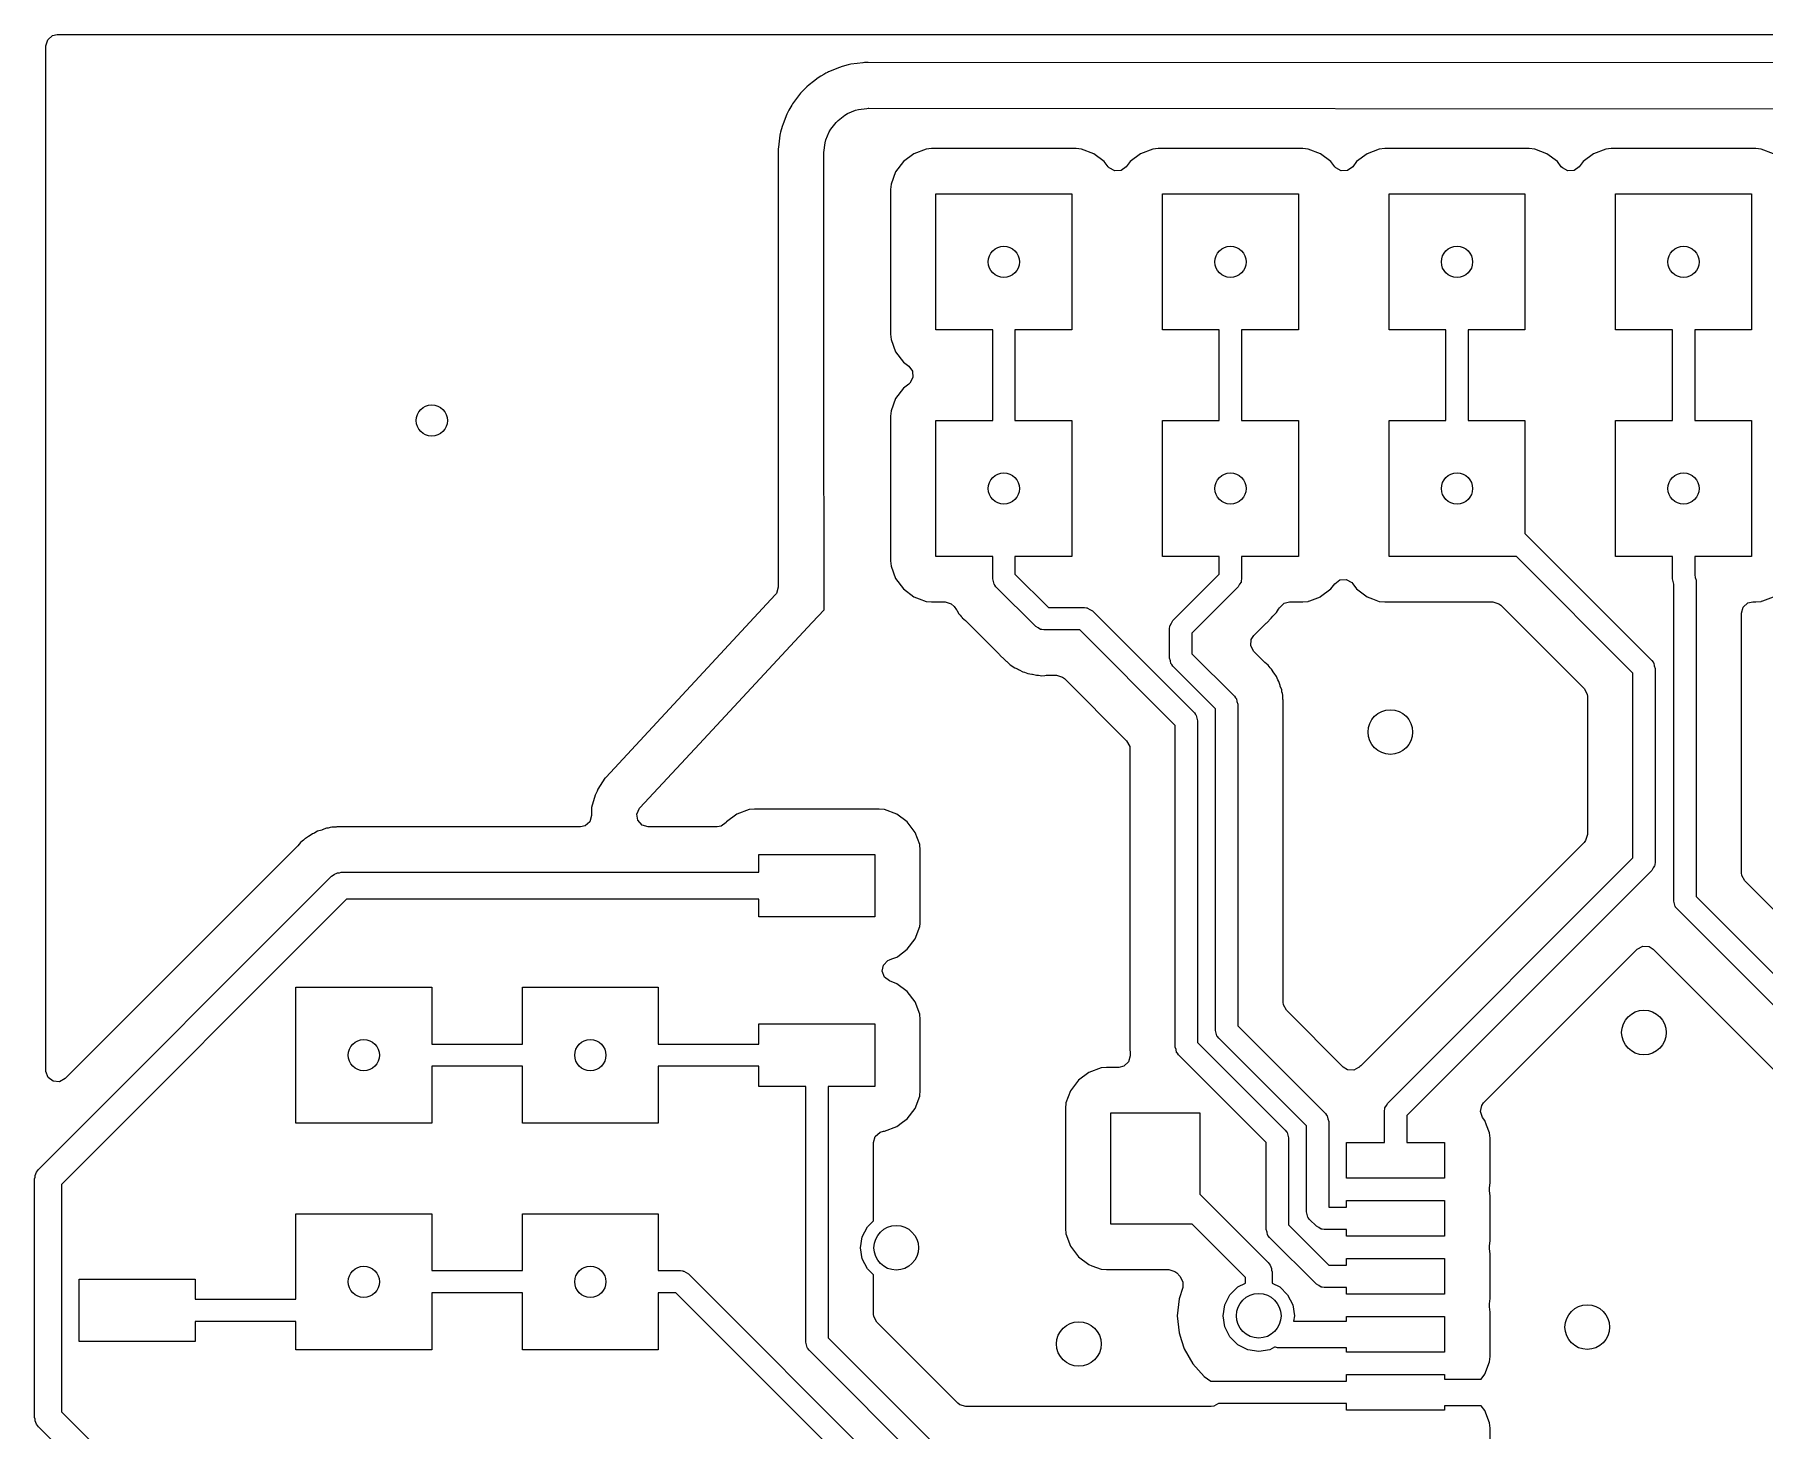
# Model space of a CAD drawing. Extents: x 4.75 to 6.29, y -4.5 to -2.96.
# Drawn here: x 4.749 to 5.513, y -3.573 to -2.957 of the extents above; entities that cross this region are included whole.
import ezdxf

# ---------------------------------------------------------------- set-up
doc = ezdxf.new("R2010")
doc.units = 0
doc.header["$MEASUREMENT"] = 0
doc.layers.add('BLACK', color=7, linetype='CONTINUOUS')

msp = doc.modelspace()

# ---------------------------------------------------------------- linework, layer by layer
at = {"layer": 'BLACK', "linetype": 'CONTINUOUS'}
for p, q in [((4.75411, -2.96222), (4.7549, -2.95954)), ((4.7549, -2.95954), (4.75701, -2.95771)), ((4.75701, -2.95771), (4.75907, -2.95726)), ((4.75907, -2.95726), (6.28974, -2.95726)), ((4.75411, -3.41441), (4.75411, -2.96222)), ((5.11471, -2.96966), (5.11223, -2.96998)), ((5.11483, -2.96965), (5.11471, -2.96966)), ((5.11536, -2.9696), (5.11483, -2.96965)), ((5.11635, -2.96953), (5.11536, -2.9696)), ((5.11701, -2.96951), (5.11635, -2.96953)), ((5.95551, -2.97007), (5.11701, -2.96951)), ((5.11701, -2.96951), (5.11701, -2.96951)), ((5.11701, -2.96951), (5.11701, -2.96951)), ((5.09502, -2.97631), (5.09283, -2.97799)), ((5.09612, -2.97558), (5.09502, -2.97631)), ((5.09502, -2.97631), (5.09502, -2.97631)), ((5.0974, -2.97484), (5.09612, -2.97558)), ((5.09612, -2.97558), (5.09612, -2.97558)), ((5.09612, -2.97558), (5.09612, -2.97558)), ((5.09839, -2.97427), (5.0974, -2.97484)), ((5.09907, -2.97393), (5.09839, -2.97427)), ((5.09839, -2.97427), (5.09839, -2.97427)), ((5.09839, -2.97427), (5.09839, -2.97427)), ((5.09958, -2.97368), (5.09907, -2.97393)), ((5.10435, -2.97171), (5.09958, -2.97368)), ((5.09958, -2.97368), (5.09958, -2.97368)), ((5.1056, -2.97129), (5.10435, -2.97171)), ((5.10435, -2.97171), (5.10435, -2.97171)), ((5.10813, -2.97061), (5.1056, -2.97129)), ((5.1056, -2.97129), (5.1056, -2.97129)), ((5.1056, -2.97129), (5.1056, -2.97129)), ((5.10943, -2.97035), (5.10813, -2.97061)), ((5.10813, -2.97061), (5.10813, -2.97061)), ((5.10813, -2.97061), (5.10813, -2.97061)), ((5.11223, -2.96998), (5.10943, -2.97035)), ((5.10943, -2.97035), (5.10943, -2.97035)), ((5.10943, -2.97035), (5.10943, -2.97035)), ((5.0872, -2.98317), (5.08406, -2.98727)), ((5.08808, -2.98218), (5.0872, -2.98317)), ((5.08993, -2.98033), (5.08808, -2.98218)), ((5.08808, -2.98218), (5.08808, -2.98218)), ((5.09093, -2.97945), (5.08993, -2.98033)), ((5.09283, -2.97799), (5.09093, -2.97945)), ((5.0812, -2.99239), (5.07946, -2.99659)), ((5.08143, -2.99183), (5.0812, -2.99239)), ((5.08202, -2.99064), (5.08143, -2.99183)), ((5.08333, -2.98837), (5.08202, -2.99064)), ((5.08202, -2.99064), (5.08202, -2.99064)), ((5.08202, -2.99064), (5.08202, -2.99064)), ((5.08369, -2.98782), (5.08333, -2.98837)), ((5.08333, -2.98837), (5.08333, -2.98837)), ((5.08406, -2.98727), (5.08369, -2.98782)), ((5.1068, -2.99276), (5.10792, -2.99211)), ((5.10792, -2.99211), (5.11146, -2.99064)), ((5.11146, -2.99064), (5.11272, -2.99031)), ((5.11272, -2.99031), (5.11639, -2.98983)), ((5.11639, -2.98983), (5.11701, -2.98975)), ((5.11701, -2.98975), (5.11733, -2.98973)), ((5.11733, -2.98973), (5.95517, -2.99028)), ((5.07903, -2.99785), (5.07835, -3.00038)), ((5.07946, -2.99659), (5.07903, -2.99785)), ((5.07903, -2.99785), (5.07903, -2.99785)), ((5.09839, -3.00372), (5.09986, -3.00017)), ((5.09986, -3.00017), (5.1005, -2.99905)), ((5.1005, -2.99905), (5.10284, -2.99601)), ((5.10284, -2.99601), (5.10375, -2.99509)), ((5.10375, -2.99509), (5.1068, -2.99276)), ((5.07734, -3.00761), (5.07727, -3.0086)), ((5.0774, -3.00695), (5.07734, -3.00761)), ((5.0781, -3.00168), (5.0774, -3.00695)), ((5.07824, -3.00093), (5.0781, -3.00168)), ((5.0781, -3.00168), (5.0781, -3.00168)), ((5.07835, -3.00038), (5.07824, -3.00093)), ((5.07835, -3.00038), (5.07835, -3.00038)), ((5.09749, -3.00926), (5.09805, -3.00497)), ((5.09805, -3.00497), (5.09839, -3.00372)), ((5.14261, -3.0078), (5.13722, -3.00981)), ((5.14499, -3.00754), (5.14261, -3.0078)), ((5.14261, -3.0078), (5.14261, -3.0078)), ((5.20882, -3.00754), (5.14499, -3.00754)), ((5.14499, -3.00754), (5.14499, -3.00754)), ((5.21121, -3.0078), (5.20882, -3.00754)), ((5.20882, -3.00754), (5.20882, -3.00754)), ((5.2166, -3.00981), (5.21121, -3.0078)), ((5.21121, -3.0078), (5.21121, -3.0078)), ((5.24261, -3.0078), (5.23722, -3.00981)), ((5.24499, -3.00754), (5.24261, -3.0078)), ((5.24261, -3.0078), (5.24261, -3.0078)), ((5.30882, -3.00754), (5.24499, -3.00754)), ((5.24499, -3.00754), (5.24499, -3.00754)), ((5.31121, -3.0078), (5.30882, -3.00754)), ((5.30882, -3.00754), (5.30882, -3.00754)), ((5.3166, -3.00981), (5.31121, -3.0078)), ((5.31121, -3.0078), (5.31121, -3.0078)), ((5.34261, -3.0078), (5.33722, -3.00981)), ((5.34499, -3.00754), (5.34261, -3.0078)), ((5.34261, -3.0078), (5.34261, -3.0078)), ((5.40882, -3.00754), (5.34499, -3.00754)), ((5.34499, -3.00754), (5.34499, -3.00754)), ((5.41121, -3.0078), (5.40882, -3.00754)), ((5.40882, -3.00754), (5.40882, -3.00754)), ((5.4166, -3.00981), (5.41121, -3.0078)), ((5.41121, -3.0078), (5.41121, -3.0078)), ((5.44261, -3.0078), (5.43722, -3.00981)), ((5.44499, -3.00754), (5.44261, -3.0078)), ((5.44261, -3.0078), (5.44261, -3.0078)), ((5.50882, -3.00754), (5.44499, -3.00754)), ((5.44499, -3.00754), (5.44499, -3.00754)), ((5.51121, -3.0078), (5.50882, -3.00754)), ((5.50882, -3.00754), (5.50882, -3.00754)), ((5.5166, -3.00981), (5.51121, -3.0078)), ((5.51121, -3.0078), (5.51121, -3.0078)), ((5.07727, -3.0086), (5.07725, -3.00926)), ((5.07725, -3.00926), (5.07732, -3.20113)), ((5.09747, -3.00958), (5.09749, -3.00926)), ((5.0975, -3.11043), (5.09747, -3.00958)), ((5.13261, -3.01326), (5.12916, -3.01787)), ((5.13722, -3.00981), (5.13261, -3.01326)), ((5.13722, -3.00981), (5.13722, -3.00981)), ((5.22121, -3.01326), (5.2166, -3.00981)), ((5.2166, -3.00981), (5.2166, -3.00981)), ((5.22294, -3.01556), (5.22121, -3.01326)), ((5.2234, -3.0161), (5.22294, -3.01556)), ((5.23088, -3.01556), (5.22864, -3.01724)), ((5.23261, -3.01326), (5.23088, -3.01556)), ((5.23722, -3.00981), (5.23261, -3.01326)), ((5.23722, -3.00981), (5.23722, -3.00981)), ((5.32121, -3.01326), (5.3166, -3.00981)), ((5.3166, -3.00981), (5.3166, -3.00981)), ((5.32294, -3.01556), (5.32121, -3.01326)), ((5.3234, -3.0161), (5.32294, -3.01556)), ((5.33088, -3.01556), (5.32864, -3.01724)), ((5.33261, -3.01326), (5.33088, -3.01556)), ((5.33722, -3.00981), (5.33261, -3.01326)), ((5.33722, -3.00981), (5.33722, -3.00981)), ((5.42121, -3.01326), (5.4166, -3.00981)), ((5.4166, -3.00981), (5.4166, -3.00981)), ((5.42294, -3.01556), (5.42121, -3.01326)), ((5.4234, -3.0161), (5.42294, -3.01556)), ((5.43088, -3.01556), (5.42864, -3.01724)), ((5.43261, -3.01326), (5.43088, -3.01556)), ((5.43722, -3.00981), (5.43261, -3.01326)), ((5.43722, -3.00981), (5.43722, -3.00981)), ((5.12715, -3.02326), (5.12689, -3.02564)), ((5.12916, -3.01787), (5.12715, -3.02326)), ((5.12715, -3.02326), (5.12715, -3.02326)), ((5.12916, -3.01787), (5.12916, -3.01787)), ((5.22585, -3.01744), (5.2234, -3.0161)), ((5.22864, -3.01724), (5.22585, -3.01744)), ((5.32585, -3.01744), (5.3234, -3.0161)), ((5.32864, -3.01724), (5.32585, -3.01744)), ((5.42585, -3.01744), (5.4234, -3.0161)), ((5.42864, -3.01724), (5.42585, -3.01744)), ((5.12689, -3.02564), (5.12689, -3.08947)), ((5.14691, -3.08756), (5.14691, -3.02756)), ((5.14691, -3.02756), (5.20691, -3.02756)), ((5.20691, -3.02756), (5.20691, -3.08756)), ((5.24691, -3.08756), (5.24691, -3.02756)), ((5.24691, -3.02756), (5.30691, -3.02756)), ((5.30691, -3.02756), (5.30691, -3.08756)), ((5.34691, -3.08756), (5.34691, -3.02756)), ((5.34691, -3.02756), (5.40691, -3.02756)), ((5.40691, -3.02756), (5.40691, -3.08756)), ((5.44691, -3.08756), (5.44691, -3.02756)), ((5.44691, -3.02756), (5.50691, -3.02756)), ((5.50691, -3.02756), (5.50691, -3.08756)), ((5.12689, -3.08947), (5.12715, -3.09186)), ((5.12715, -3.09186), (5.12715, -3.09186)), ((5.12715, -3.09186), (5.12916, -3.09725)), ((5.17199, -3.08756), (5.14691, -3.08756)), ((5.17199, -3.11772), (5.17199, -3.08756)), ((5.20691, -3.08756), (5.18183, -3.08756)), ((5.18183, -3.08756), (5.18183, -3.11772)), ((5.27199, -3.08756), (5.24691, -3.08756)), ((5.27199, -3.11772), (5.27199, -3.08756)), ((5.30691, -3.08756), (5.28183, -3.08756)), ((5.28183, -3.08756), (5.28183, -3.11772)), ((5.37199, -3.08756), (5.34691, -3.08756)), ((5.37199, -3.12756), (5.37199, -3.08756)), ((5.40691, -3.08756), (5.38183, -3.08756)), ((5.38183, -3.08756), (5.38183, -3.12756)), ((5.47199, -3.08756), (5.44691, -3.08756)), ((5.47199, -3.11772), (5.47199, -3.08756)), ((5.50691, -3.08756), (5.48183, -3.08756)), ((5.48183, -3.08756), (5.48183, -3.11772)), ((5.12916, -3.09725), (5.12916, -3.09725)), ((5.12916, -3.09725), (5.13261, -3.10186)), ((5.13261, -3.10186), (5.13492, -3.10359)), ((5.13492, -3.10359), (5.13659, -3.10583)), ((5.13659, -3.10583), (5.13679, -3.10861)), ((5.09754, -3.21102), (5.0975, -3.11043)), ((5.13261, -3.11326), (5.12916, -3.11787)), ((5.13492, -3.11153), (5.13261, -3.11326)), ((5.13545, -3.11107), (5.13492, -3.11153)), ((5.13679, -3.10861), (5.13545, -3.11107)), ((5.12916, -3.11787), (5.12715, -3.12326)), ((5.12916, -3.11787), (5.12916, -3.11787)), ((5.17199, -3.12756), (5.17199, -3.11772)), ((5.18183, -3.11772), (5.18183, -3.11772)), ((5.18183, -3.11772), (5.18183, -3.12756)), ((5.27199, -3.12756), (5.27199, -3.11772)), ((5.28183, -3.11772), (5.28183, -3.11772)), ((5.28183, -3.11772), (5.28183, -3.12756)), ((5.47199, -3.12756), (5.47199, -3.11772)), ((5.48183, -3.11772), (5.48183, -3.11772)), ((5.48183, -3.11772), (5.48183, -3.12756)), ((5.12715, -3.12326), (5.12689, -3.12564)), ((5.12689, -3.12564), (5.12689, -3.18947)), ((5.12715, -3.12326), (5.12715, -3.12326)), ((5.14691, -3.18756), (5.14691, -3.12756)), ((5.14691, -3.12756), (5.17199, -3.12756)), ((5.18183, -3.12756), (5.20691, -3.12756)), ((5.20691, -3.12756), (5.20691, -3.18756)), ((5.24691, -3.18756), (5.24691, -3.12756)), ((5.24691, -3.12756), (5.27199, -3.12756)), ((5.28183, -3.12756), (5.30691, -3.12756)), ((5.30691, -3.12756), (5.30691, -3.18756)), ((5.34691, -3.18756), (5.34691, -3.12756)), ((5.34691, -3.12756), (5.37199, -3.12756)), ((5.38183, -3.12756), (5.40691, -3.12756)), ((5.40691, -3.12756), (5.40691, -3.17745)), ((5.44691, -3.18756), (5.44691, -3.12756)), ((5.44691, -3.12756), (5.47199, -3.12756)), ((5.48183, -3.12756), (5.50691, -3.12756)), ((5.50691, -3.12756), (5.50691, -3.18756)), ((5.40691, -3.17745), (5.46289, -3.23343)), ((5.12689, -3.18947), (5.12715, -3.19186)), ((5.17199, -3.18756), (5.14691, -3.18756)), ((5.17199, -3.1974), (5.17199, -3.18756)), ((5.20691, -3.18756), (5.18183, -3.18756)), ((5.18183, -3.18756), (5.18183, -3.19536)), ((5.27199, -3.18756), (5.24691, -3.18756)), ((5.27199, -3.19536), (5.27199, -3.18756)), ((5.30691, -3.18756), (5.28183, -3.18756)), ((5.28183, -3.18756), (5.28183, -3.1974)), ((5.4031, -3.18756), (5.34691, -3.18756)), ((5.45449, -3.23895), (5.4031, -3.18756)), ((5.47199, -3.18756), (5.44691, -3.18756)), ((5.47199, -3.1974), (5.47199, -3.18756)), ((5.50691, -3.18756), (5.48183, -3.18756)), ((5.48183, -3.18756), (5.48183, -3.19569)), ((5.12715, -3.19186), (5.12715, -3.19186)), ((5.12715, -3.19186), (5.12916, -3.19725)), ((5.12916, -3.19725), (5.12916, -3.19725)), ((5.12916, -3.19725), (5.13261, -3.20186)), ((5.17233, -3.19857), (5.17199, -3.1974)), ((5.17259, -3.19976), (5.17233, -3.19857)), ((5.18183, -3.19536), (5.19655, -3.21008)), ((5.25152, -3.21583), (5.27199, -3.19536)), ((5.28163, -3.19879), (5.28097, -3.19981)), ((5.28167, -3.19854), (5.28163, -3.19879)), ((5.28172, -3.19845), (5.28167, -3.19854)), ((5.28183, -3.1974), (5.28171, -3.19827)), ((5.28171, -3.19827), (5.28172, -3.19845)), ((5.32294, -3.19955), (5.32518, -3.19788)), ((5.32518, -3.19788), (5.32796, -3.19768)), ((5.32796, -3.19768), (5.33042, -3.19902)), ((5.47233, -3.19857), (5.47199, -3.1974)), ((5.47258, -3.19971), (5.47233, -3.19857)), ((5.48183, -3.19569), (5.48208, -3.19682)), ((5.48208, -3.19682), (5.48242, -3.19799)), ((5.48242, -3.19799), (5.48242, -3.33753)), ((5.07599, -3.20451), (5.00133, -3.28486)), ((5.07653, -3.20381), (5.07599, -3.20451)), ((5.07732, -3.20113), (5.07653, -3.20381)), ((5.13261, -3.20186), (5.13722, -3.20531)), ((5.13722, -3.20531), (5.13722, -3.20531)), ((5.13722, -3.20531), (5.13722, -3.20531)), ((5.13722, -3.20531), (5.13954, -3.20618)), ((5.13954, -3.20618), (5.14261, -3.20732)), ((5.17274, -3.19996), (5.17259, -3.19976)), ((5.17277, -3.20006), (5.17274, -3.19996)), ((5.1729, -3.20018), (5.17277, -3.20006)), ((5.17343, -3.20088), (5.1729, -3.20018)), ((5.19103, -3.21848), (5.17343, -3.20088)), ((5.28039, -3.20088), (5.25992, -3.22135)), ((5.28097, -3.19981), (5.28039, -3.20088)), ((5.31195, -3.20705), (5.3166, -3.20531)), ((5.3166, -3.20531), (5.31668, -3.20525)), ((5.31668, -3.20525), (5.32121, -3.20186)), ((5.32121, -3.20186), (5.32294, -3.19955)), ((5.33042, -3.19902), (5.33088, -3.19955)), ((5.33088, -3.19955), (5.33261, -3.20186)), ((5.33261, -3.20186), (5.33722, -3.20531)), ((5.33722, -3.20531), (5.33722, -3.20531)), ((5.33722, -3.20531), (5.33722, -3.20531)), ((5.33722, -3.20531), (5.33954, -3.20618)), ((5.33954, -3.20618), (5.34261, -3.20732)), ((5.47258, -3.33957), (5.47258, -3.19971)), ((5.51195, -3.20705), (5.5166, -3.20531)), ((5.09227, -3.21669), (5.09754, -3.21102)), ((5.14261, -3.20732), (5.14261, -3.20732)), ((5.14261, -3.20732), (5.14499, -3.20758)), ((5.14499, -3.20758), (5.14499, -3.20758)), ((5.14499, -3.20758), (5.14499, -3.20758)), ((5.14499, -3.20758), (5.15095, -3.20758)), ((5.15095, -3.20758), (5.15363, -3.20837)), ((5.15363, -3.20837), (5.15496, -3.20962)), ((5.15496, -3.20962), (5.15597, -3.21102)), ((5.15597, -3.21102), (5.1561, -3.21121)), ((5.1561, -3.21121), (5.15705, -3.21281)), ((5.15705, -3.21281), (5.15761, -3.21337)), ((5.15761, -3.21337), (5.15811, -3.21397)), ((5.15811, -3.21397), (5.15849, -3.21448)), ((5.19655, -3.21008), (5.2125, -3.21008)), ((5.2125, -3.21008), (5.21337, -3.2102)), ((5.21337, -3.2102), (5.21355, -3.21019)), ((5.21355, -3.21019), (5.21364, -3.21024)), ((5.21364, -3.21024), (5.21389, -3.21028)), ((5.21389, -3.21028), (5.21491, -3.21094)), ((5.21491, -3.21094), (5.21598, -3.21152)), ((5.21598, -3.21152), (5.26098, -3.25652)), ((5.29482, -3.21476), (5.29565, -3.21393)), ((5.29565, -3.21393), (5.29582, -3.21371)), ((5.29582, -3.21371), (5.29598, -3.21353)), ((5.29598, -3.21353), (5.29725, -3.21218)), ((5.29725, -3.21218), (5.29763, -3.21148)), ((5.29763, -3.21148), (5.29806, -3.21083)), ((5.29806, -3.21083), (5.29855, -3.2102)), ((5.29855, -3.2102), (5.29866, -3.21001)), ((5.29855, -3.2102), (5.29855, -3.2102)), ((5.29866, -3.21001), (5.3007, -3.20811)), ((5.3007, -3.20811), (5.30293, -3.20758)), ((5.30293, -3.20758), (5.30882, -3.20758)), ((5.30882, -3.20758), (5.31121, -3.20732)), ((5.30882, -3.20758), (5.30882, -3.20758)), ((5.30882, -3.20758), (5.30882, -3.20758)), ((5.30882, -3.20758), (5.30882, -3.20758)), ((5.31121, -3.20732), (5.31137, -3.20726)), ((5.31121, -3.20732), (5.31121, -3.20732)), ((5.31121, -3.20732), (5.31121, -3.20732)), ((5.31137, -3.20726), (5.31195, -3.20705)), ((5.34261, -3.20732), (5.34261, -3.20732)), ((5.34261, -3.20732), (5.34499, -3.20758)), ((5.34499, -3.20758), (5.34499, -3.20758)), ((5.34499, -3.20758), (5.34499, -3.20758)), ((5.34499, -3.20758), (5.39275, -3.20758)), ((5.39275, -3.20758), (5.39543, -3.20837)), ((5.39543, -3.20837), (5.39626, -3.20903)), ((5.39626, -3.20903), (5.43302, -3.24579)), ((5.50244, -3.21254), (5.50323, -3.20986)), ((5.50244, -3.32718), (5.50244, -3.21254)), ((5.50323, -3.20986), (5.50534, -3.20803)), ((5.50534, -3.20803), (5.5074, -3.20758)), ((5.5074, -3.20758), (5.50882, -3.20758)), ((5.50882, -3.20758), (5.51121, -3.20732)), ((5.50882, -3.20758), (5.50882, -3.20758)), ((5.50882, -3.20758), (5.50882, -3.20758)), ((5.50882, -3.20758), (5.50882, -3.20758)), ((5.51121, -3.20732), (5.51137, -3.20726)), ((5.51121, -3.20732), (5.51121, -3.20732)), ((5.51121, -3.20732), (5.51121, -3.20732)), ((5.51137, -3.20726), (5.51195, -3.20705)), ((5.04052, -3.27239), (5.09227, -3.21669)), ((5.15849, -3.21448), (5.15858, -3.21461)), ((5.15858, -3.21461), (5.15926, -3.21517)), ((5.15926, -3.21517), (5.16002, -3.21579)), ((5.16002, -3.21579), (5.16019, -3.21595)), ((5.16019, -3.21595), (5.1676, -3.22337)), ((5.1921, -3.21906), (5.19103, -3.21848)), ((5.19312, -3.21972), (5.1921, -3.21906)), ((5.19337, -3.21976), (5.19312, -3.21972)), ((5.19346, -3.21981), (5.19337, -3.21976)), ((5.19364, -3.2198), (5.19346, -3.21981)), ((5.19451, -3.21992), (5.19364, -3.2198)), ((5.21046, -3.21992), (5.19451, -3.21992)), ((5.25258, -3.26204), (5.21046, -3.21992)), ((5.25008, -3.21931), (5.2502, -3.21844)), ((5.25008, -3.23244), (5.25008, -3.21931)), ((5.25019, -3.21826), (5.25024, -3.21817)), ((5.2502, -3.21844), (5.25019, -3.21826)), ((5.25024, -3.21817), (5.25028, -3.21792)), ((5.25028, -3.21792), (5.25094, -3.2169)), ((5.25094, -3.2169), (5.25152, -3.21583)), ((5.25992, -3.22135), (5.25992, -3.23041)), ((5.28721, -3.22237), (5.29221, -3.21737)), ((5.29221, -3.21737), (5.2927, -3.21698)), ((5.29269, -3.21697), (5.29293, -3.21677)), ((5.2927, -3.21698), (5.29269, -3.21697)), ((5.29293, -3.21677), (5.29482, -3.21476)), ((5.29293, -3.21677), (5.29293, -3.21677)), ((5.29293, -3.21677), (5.29293, -3.21677)), ((5.1676, -3.22337), (5.17454, -3.2303)), ((5.28587, -3.22693), (5.28607, -3.22414)), ((5.28721, -3.22939), (5.28587, -3.22693)), ((5.28607, -3.22414), (5.28721, -3.22237)), ((5.29194, -3.23411), (5.28721, -3.22939)), ((5.17454, -3.2303), (5.17493, -3.23079)), ((5.17493, -3.23079), (5.17494, -3.23078)), ((5.17494, -3.23078), (5.17514, -3.23102)), ((5.17514, -3.23102), (5.17715, -3.23291)), ((5.17715, -3.23291), (5.17798, -3.23375)), ((5.17798, -3.23375), (5.1782, -3.23391)), ((5.1782, -3.23391), (5.17838, -3.23407)), ((5.17838, -3.23407), (5.17973, -3.23534)), ((5.17973, -3.23534), (5.17973, -3.23534)), ((5.17973, -3.23534), (5.17973, -3.23534)), ((5.17973, -3.23534), (5.18043, -3.23572)), ((5.18043, -3.23572), (5.18108, -3.23615)), ((5.18108, -3.23615), (5.18171, -3.23664)), ((5.18171, -3.23664), (5.18294, -3.23717)), ((5.25042, -3.23361), (5.25008, -3.23244)), ((5.25068, -3.2348), (5.25042, -3.23361)), ((5.25083, -3.235), (5.25068, -3.2348)), ((5.25086, -3.23511), (5.25083, -3.235)), ((5.25099, -3.23522), (5.25086, -3.23511)), ((5.25152, -3.23592), (5.25099, -3.23522)), ((5.2703, -3.2547), (5.25152, -3.23592)), ((5.25992, -3.23041), (5.2787, -3.24918)), ((5.29211, -3.23427), (5.29194, -3.23411)), ((5.29354, -3.23545), (5.29211, -3.23427)), ((5.29401, -3.2361), (5.29354, -3.23545)), ((5.29354, -3.23545), (5.29354, -3.23545)), ((5.29354, -3.23545), (5.29354, -3.23545)), ((5.29452, -3.23669), (5.29401, -3.2361)), ((5.29508, -3.23725), (5.29452, -3.23669)), ((5.46289, -3.23343), (5.46342, -3.23413)), ((5.46342, -3.23413), (5.46355, -3.23425)), ((5.46355, -3.23425), (5.46358, -3.23435)), ((5.46358, -3.23435), (5.46373, -3.23455)), ((5.46373, -3.23455), (5.46399, -3.23574)), ((5.46399, -3.23574), (5.46433, -3.23691)), ((5.46433, -3.23691), (5.46433, -3.32256)), ((5.18294, -3.23717), (5.18342, -3.23738)), ((5.18342, -3.23738), (5.18363, -3.23748)), ((5.18363, -3.23748), (5.18525, -3.23837)), ((5.18525, -3.23837), (5.18603, -3.23857)), ((5.18603, -3.23857), (5.18676, -3.23882)), ((5.18676, -3.23882), (5.18749, -3.23914)), ((5.18749, -3.23914), (5.18933, -3.23943)), ((5.18933, -3.23943), (5.18956, -3.23948)), ((5.18956, -3.23948), (5.19136, -3.23994)), ((5.19136, -3.23994), (5.19215, -3.23994)), ((5.19215, -3.23994), (5.19293, -3.24)), ((5.19293, -3.24), (5.19372, -3.24013)), ((5.19372, -3.24013), (5.19504, -3.24)), ((5.19504, -3.24), (5.19557, -3.23995)), ((5.19557, -3.23995), (5.1958, -3.23994)), ((5.1958, -3.23994), (5.20011, -3.23994)), ((5.20011, -3.23994), (5.2028, -3.24073)), ((5.2028, -3.24073), (5.20362, -3.24139)), ((5.20362, -3.24139), (5.23111, -3.26888)), ((5.29603, -3.23885), (5.29508, -3.23725)), ((5.29615, -3.23905), (5.29603, -3.23885)), ((5.29725, -3.24055), (5.29615, -3.23905)), ((5.29754, -3.24129), (5.29725, -3.24055)), ((5.29788, -3.24199), (5.29754, -3.24129)), ((5.29829, -3.24268), (5.29788, -3.24199)), ((5.29881, -3.24446), (5.29829, -3.24268)), ((5.29888, -3.24468), (5.29881, -3.24446)), ((5.45449, -3.32052), (5.45449, -3.23895)), ((5.2787, -3.24918), (5.27922, -3.24989)), ((5.27922, -3.24989), (5.27936, -3.25)), ((5.27936, -3.25), (5.27939, -3.2501)), ((5.27939, -3.2501), (5.27954, -3.2503)), ((5.27954, -3.2503), (5.2798, -3.25149)), ((5.2798, -3.25149), (5.28014, -3.25266)), ((5.29957, -3.24641), (5.29888, -3.24468)), ((5.29967, -3.2472), (5.29957, -3.24641)), ((5.29982, -3.24796), (5.29967, -3.2472)), ((5.30005, -3.24873), (5.29982, -3.24796)), ((5.3001, -3.25059), (5.30005, -3.24873)), ((5.30012, -3.25082), (5.3001, -3.25059)), ((5.30016, -3.25109), (5.30012, -3.25082)), ((5.30016, -3.25227), (5.30016, -3.25109)), ((5.30016, -3.25109), (5.30016, -3.25109)), ((5.30024, -3.25503), (5.30016, -3.25227)), ((5.43302, -3.24579), (5.43436, -3.24824)), ((5.43436, -3.24824), (5.43447, -3.2493)), ((5.43447, -3.2493), (5.43447, -3.31017)), ((5.26098, -3.25652), (5.26151, -3.25722)), ((5.26151, -3.25722), (5.26164, -3.25734)), ((5.26164, -3.25734), (5.26167, -3.25744)), ((5.26167, -3.25744), (5.26182, -3.25764)), ((5.26182, -3.25764), (5.26208, -3.25883)), ((5.26208, -3.25883), (5.26242, -3.26)), ((5.2703, -3.39662), (5.2703, -3.2547)), ((5.28014, -3.25266), (5.28014, -3.39458)), ((5.30016, -3.25596), (5.30023, -3.25534)), ((5.30016, -3.38423), (5.30016, -3.25596)), ((5.30022, -3.25534), (5.30024, -3.25503)), ((5.30023, -3.25534), (5.30022, -3.25534)), ((5.25258, -3.40396), (5.25258, -3.26204)), ((5.26242, -3.26), (5.26242, -3.40192)), ((5.01626, -3.29849), (5.04052, -3.27239)), ((5.23111, -3.26888), (5.23245, -3.27133)), ((5.23245, -3.27133), (5.23256, -3.27239)), ((5.23256, -3.27239), (5.23256, -3.40066)), ((4.99776, -3.29022), (4.99738, -3.29105)), ((5.00087, -3.28538), (4.99776, -3.29022)), ((4.99776, -3.29022), (4.99776, -3.29022)), ((4.99776, -3.29022), (4.99776, -3.29022)), ((5.0011, -3.28512), (5.00087, -3.28538)), ((5.00087, -3.28538), (5.00087, -3.28538)), ((5.00133, -3.28486), (5.0011, -3.28512)), ((4.9966, -3.29277), (4.99497, -3.29829)), ((4.99738, -3.29105), (4.9966, -3.29277)), ((4.9966, -3.29277), (4.9966, -3.29277)), ((4.99419, -3.30455), (4.99207, -3.30638)), ((4.99497, -3.30187), (4.99419, -3.30455)), ((4.99497, -3.29829), (4.99497, -3.30187)), ((5.01499, -3.30116), (5.01615, -3.29862)), ((5.01538, -3.30393), (5.01499, -3.30116)), ((5.01721, -3.30604), (5.01538, -3.30393)), ((5.01615, -3.29862), (5.01626, -3.29849)), ((5.05439, -3.30484), (5.05215, -3.30652)), ((5.05452, -3.30467), (5.05439, -3.30484)), ((5.05913, -3.30122), (5.05452, -3.30467)), ((5.06452, -3.29921), (5.05913, -3.30122)), ((5.05913, -3.30122), (5.05913, -3.30122)), ((5.0669, -3.29896), (5.06452, -3.29921)), ((5.06452, -3.29921), (5.06452, -3.29921)), ((5.12191, -3.29896), (5.0669, -3.29896)), ((5.0669, -3.29896), (5.0669, -3.29896)), ((5.12192, -3.29896), (5.12191, -3.29896)), ((5.1243, -3.29921), (5.12192, -3.29896)), ((5.12969, -3.30122), (5.1243, -3.29921)), ((5.1243, -3.29921), (5.1243, -3.29921)), ((5.1343, -3.30467), (5.12969, -3.30122)), ((5.12969, -3.30122), (5.12969, -3.30122)), ((5.13775, -3.30928), (5.1343, -3.30467)), ((4.8672, -3.31321), (4.86652, -3.31371)), ((4.8678, -3.31271), (4.8672, -3.31321)), ((4.86839, -3.31211), (4.8678, -3.31271)), ((4.86871, -3.31192), (4.86839, -3.31211)), ((4.87006, -3.31112), (4.86871, -3.31192)), ((4.87025, -3.31099), (4.87006, -3.31112)), ((4.87182, -3.30986), (4.87025, -3.31099)), ((4.87261, -3.30955), (4.87182, -3.30986)), ((4.87182, -3.30986), (4.87182, -3.30986)), ((4.87182, -3.30986), (4.87182, -3.30986)), ((4.8733, -3.3092), (4.87261, -3.30955)), ((4.87403, -3.30877), (4.8733, -3.3092)), ((4.87589, -3.30823), (4.87403, -3.30877)), ((4.87403, -3.30877), (4.87403, -3.30877)), ((4.87611, -3.30816), (4.87589, -3.30823)), ((4.87791, -3.30745), (4.87611, -3.30816)), ((4.87875, -3.30734), (4.87791, -3.30745)), ((4.87791, -3.30745), (4.87791, -3.30745)), ((4.87951, -3.30718), (4.87875, -3.30734)), ((4.88032, -3.30695), (4.87951, -3.30718)), ((4.88226, -3.30689), (4.88032, -3.30695)), ((4.88032, -3.30695), (4.88032, -3.30695)), ((4.88032, -3.30695), (4.88032, -3.30695)), ((4.88249, -3.30687), (4.88226, -3.30689)), ((4.88278, -3.30683), (4.88249, -3.30687)), ((4.884, -3.30683), (4.88278, -3.30683)), ((4.88409, -3.30683), (4.884, -3.30683)), ((4.88687, -3.30674), (4.88409, -3.30683)), ((4.88718, -3.30677), (4.88687, -3.30674)), ((4.88782, -3.30683), (4.88718, -3.30676)), ((4.88718, -3.30676), (4.88718, -3.30677)), ((4.99001, -3.30683), (4.88782, -3.30683)), ((4.99207, -3.30638), (4.99001, -3.30683)), ((5.0199, -3.30683), (5.01721, -3.30604)), ((5.05042, -3.30683), (5.0199, -3.30683)), ((5.05215, -3.30652), (5.05042, -3.30683)), ((5.13976, -3.31468), (5.13775, -3.30928)), ((5.13775, -3.30928), (5.13775, -3.30928)), ((5.43368, -3.31286), (5.43302, -3.31368)), ((5.43447, -3.31017), (5.43368, -3.31286)), ((4.86513, -3.31537), (4.76258, -3.41792)), ((4.86529, -3.3152), (4.86513, -3.31537)), ((4.86652, -3.31371), (4.86529, -3.3152)), ((4.86652, -3.31371), (4.86652, -3.31371)), ((5.06882, -3.32685), (5.06882, -3.31898)), ((5.06882, -3.31898), (5.12, -3.31898)), ((5.12, -3.31898), (5.12, -3.34654)), ((5.14002, -3.31706), (5.13976, -3.31468)), ((5.13976, -3.31468), (5.13976, -3.31468)), ((5.14002, -3.34845), (5.14002, -3.31706)), ((5.14002, -3.31706), (5.14002, -3.31706)), ((5.43302, -3.31368), (5.3345, -3.4122)), ((5.34632, -3.42869), (5.45449, -3.32052)), ((4.75086, -3.45795), (4.88023, -3.32858)), ((4.88023, -3.32858), (4.88091, -3.32819)), ((4.88091, -3.32819), (4.88146, -3.32764)), ((4.88146, -3.32764), (4.88221, -3.32744)), ((4.88221, -3.32744), (4.88288, -3.32705)), ((4.88288, -3.32705), (4.88366, -3.32705)), ((4.88366, -3.32705), (4.88441, -3.32685)), ((4.88441, -3.32685), (5.06882, -3.32685)), ((5.46289, -3.32604), (5.35472, -3.4342)), ((5.46347, -3.32497), (5.46289, -3.32604)), ((5.46413, -3.32395), (5.46347, -3.32497)), ((5.46417, -3.3237), (5.46413, -3.32395)), ((5.46422, -3.32361), (5.46417, -3.3237)), ((5.46433, -3.32256), (5.46421, -3.32343)), ((5.46421, -3.32343), (5.46422, -3.32361)), ((5.50255, -3.32824), (5.50244, -3.32718)), ((5.50389, -3.33069), (5.50255, -3.32824)), ((5.5435, -3.3703), (5.50389, -3.33069)), ((4.88686, -3.33866), (4.76094, -3.46457)), ((5.06882, -3.33866), (4.88686, -3.33866)), ((5.06882, -3.34654), (5.06882, -3.33866)), ((5.47292, -3.34074), (5.47258, -3.33957)), ((5.47318, -3.34193), (5.47292, -3.34074)), ((5.47333, -3.34213), (5.47318, -3.34193)), ((5.47336, -3.34223), (5.47333, -3.34213)), ((5.47349, -3.34234), (5.47336, -3.34223)), ((5.47402, -3.34305), (5.47349, -3.34234)), ((5.56929, -3.43832), (5.47402, -3.34305)), ((5.48242, -3.33753), (5.57769, -3.4328)), ((5.12, -3.34654), (5.06882, -3.34654)), ((5.13775, -3.35623), (5.13976, -3.35083)), ((5.13976, -3.35083), (5.13992, -3.34941)), ((5.13992, -3.34941), (5.14002, -3.34845)), ((5.14002, -3.34845), (5.14002, -3.34845)), ((5.1343, -3.36084), (5.13775, -3.35623)), ((5.13775, -3.35623), (5.13775, -3.35623)), ((5.13775, -3.35623), (5.13775, -3.35623)), ((5.12379, -3.36778), (5.12577, -3.3658)), ((5.12577, -3.3658), (5.12641, -3.36551)), ((5.12641, -3.36551), (5.12752, -3.3651)), ((5.12752, -3.3651), (5.12969, -3.36429)), ((5.12969, -3.36429), (5.13008, -3.364)), ((5.13008, -3.364), (5.1343, -3.36084)), ((5.38865, -3.42859), (5.45644, -3.3608)), ((5.45644, -3.3608), (5.4589, -3.35946)), ((5.4589, -3.35946), (5.46168, -3.35966)), ((5.46168, -3.35966), (5.46346, -3.3608)), ((5.46346, -3.3608), (5.53372, -3.43106)), ((5.1232, -3.37051), (5.12379, -3.36778)), ((5.12418, -3.37313), (5.1232, -3.37051)), ((5.12641, -3.37481), (5.12418, -3.37313)), ((4.86441, -3.43756), (4.86441, -3.37756)), ((4.86441, -3.37756), (4.92441, -3.37756)), ((4.92441, -3.37756), (4.92441, -3.40264)), ((4.96441, -3.40264), (4.96441, -3.37756)), ((4.96441, -3.37756), (5.02441, -3.37756)), ((5.02441, -3.37756), (5.02441, -3.40264)), ((5.12969, -3.37603), (5.12641, -3.37481)), ((5.1343, -3.37948), (5.12969, -3.37603)), ((5.12969, -3.37603), (5.12969, -3.37603)), ((5.13775, -3.38409), (5.1343, -3.37948)), ((5.13976, -3.38948), (5.13775, -3.38409)), ((5.13775, -3.38409), (5.13775, -3.38409)), ((5.14002, -3.39186), (5.13976, -3.38948)), ((5.13976, -3.38948), (5.13976, -3.38948)), ((5.30027, -3.38529), (5.30016, -3.38423)), ((5.30161, -3.38774), (5.30027, -3.38529)), ((5.32671, -3.41284), (5.30161, -3.38774)), ((5.06882, -3.40264), (5.06882, -3.39378)), ((5.06882, -3.39378), (5.12, -3.39378)), ((5.12, -3.39378), (5.12, -3.42134)), ((5.14002, -3.42325), (5.14002, -3.39186)), ((5.14002, -3.39186), (5.14002, -3.39186)), ((5.27064, -3.39779), (5.2703, -3.39662)), ((5.28014, -3.39458), (5.31883, -3.43328)), ((4.92441, -3.40264), (4.96441, -3.40264)), ((5.02441, -3.40264), (5.05898, -3.40264)), ((5.05898, -3.40264), (5.06882, -3.40264)), ((5.2325, -3.40128), (5.23247, -3.40159)), ((5.23247, -3.40159), (5.23256, -3.40435)), ((5.23256, -3.40066), (5.23249, -3.40128)), ((5.23249, -3.40128), (5.2325, -3.40128)), ((5.23256, -3.40435), (5.23256, -3.40553)), ((5.25292, -3.40512), (5.25258, -3.40396)), ((5.26242, -3.40192), (5.30112, -3.44061)), ((5.2709, -3.39898), (5.27064, -3.39779)), ((5.27105, -3.39918), (5.2709, -3.39898)), ((5.27108, -3.39928), (5.27105, -3.39918)), ((5.27121, -3.39939), (5.27108, -3.39928)), ((5.27174, -3.4001), (5.27121, -3.39939)), ((5.31043, -3.43879), (5.27174, -3.4001)), ((4.96441, -3.41248), (4.92441, -3.41248)), ((4.92441, -3.41248), (4.92441, -3.43756)), ((4.96441, -3.43756), (4.96441, -3.41248)), ((5.05898, -3.41248), (5.02441, -3.41248)), ((5.02441, -3.41248), (5.02441, -3.43756)), ((5.06882, -3.41248), (5.05898, -3.41248)), ((5.06882, -3.42134), (5.06882, -3.41248)), ((5.22991, -3.41242), (5.22771, -3.41293)), ((5.23197, -3.41052), (5.22991, -3.41242)), ((5.23267, -3.40782), (5.23197, -3.41052)), ((5.23256, -3.40553), (5.23256, -3.40553)), ((5.23256, -3.40553), (5.23259, -3.4058)), ((5.23259, -3.4058), (5.23261, -3.40603)), ((5.23261, -3.40603), (5.23267, -3.40782)), ((5.25318, -3.40632), (5.25292, -3.40512)), ((5.25333, -3.40651), (5.25318, -3.40632)), ((5.25336, -3.40662), (5.25333, -3.40651)), ((5.25349, -3.40673), (5.25336, -3.40662)), ((5.25402, -3.40744), (5.25349, -3.40673)), ((5.29272, -3.44613), (5.25402, -3.40744)), ((5.33402, -3.4126), (5.33354, -3.41299)), ((5.3345, -3.4122), (5.33401, -3.41259)), ((5.33401, -3.41259), (5.33402, -3.4126)), ((4.75413, -3.41477), (4.75411, -3.41441)), ((4.7551, -3.41738), (4.75413, -3.41477)), ((4.75734, -3.41906), (4.7551, -3.41738)), ((4.76013, -3.41926), (4.75734, -3.41906)), ((4.76258, -3.41792), (4.76013, -3.41926)), ((5.20979, -3.41865), (5.20634, -3.42326)), ((5.2144, -3.4152), (5.20979, -3.41865)), ((5.2198, -3.41319), (5.2144, -3.4152)), ((5.2144, -3.4152), (5.2144, -3.4152)), ((5.22218, -3.41293), (5.2198, -3.41319)), ((5.2198, -3.41319), (5.2198, -3.41319)), ((5.22771, -3.41293), (5.22218, -3.41293)), ((5.32863, -3.41404), (5.32671, -3.41284)), ((5.33143, -3.41415), (5.32863, -3.41404)), ((5.33349, -3.41294), (5.33143, -3.41415)), ((5.33354, -3.41299), (5.33349, -3.41294)), ((5.08949, -3.42134), (5.06882, -3.42134)), ((5.08949, -3.43118), (5.08949, -3.42134)), ((5.12, -3.42134), (5.09933, -3.42134)), ((5.09933, -3.42134), (5.09933, -3.43118)), ((5.13775, -3.43103), (5.13976, -3.42564)), ((5.13976, -3.42564), (5.1398, -3.42532)), ((5.1398, -3.42532), (5.14002, -3.42325)), ((5.14002, -3.42325), (5.14002, -3.42325)), ((5.20634, -3.42326), (5.20433, -3.42865)), ((5.20634, -3.42326), (5.20634, -3.42326)), ((5.08949, -3.53425), (5.08949, -3.43118)), ((5.09933, -3.43118), (5.09933, -3.53221)), ((5.1343, -3.43564), (5.13775, -3.43103)), ((5.13775, -3.43103), (5.13775, -3.43103)), ((5.13775, -3.43103), (5.13775, -3.43103)), ((5.20433, -3.42865), (5.20407, -3.43104)), ((5.20407, -3.43104), (5.20407, -3.48408)), ((5.20433, -3.42865), (5.20433, -3.42865)), ((5.22409, -3.48217), (5.22409, -3.43295)), ((5.22409, -3.43295), (5.26346, -3.43295)), ((5.26346, -3.43295), (5.26346, -3.46889)), ((5.31883, -3.43328), (5.31936, -3.43398)), ((5.31936, -3.43398), (5.31949, -3.43409)), ((5.31949, -3.43409), (5.31952, -3.4342)), ((5.31952, -3.4342), (5.31967, -3.4344)), ((5.31967, -3.4344), (5.31993, -3.43559)), ((5.34488, -3.43217), (5.34501, -3.4313)), ((5.34488, -3.44612), (5.34488, -3.43217)), ((5.34499, -3.43112), (5.34505, -3.43102)), ((5.34501, -3.4313), (5.34499, -3.43112)), ((5.34505, -3.43102), (5.34508, -3.43078)), ((5.34508, -3.43078), (5.34574, -3.42975)), ((5.34574, -3.42975), (5.34632, -3.42869)), ((5.35472, -3.4342), (5.35472, -3.44612)), ((5.38721, -3.43245), (5.38781, -3.42972)), ((5.38819, -3.43507), (5.38721, -3.43245)), ((5.38781, -3.42972), (5.38865, -3.42859)), ((5.38921, -3.43643), (5.38819, -3.43507)), ((4.92441, -3.43756), (4.86441, -3.43756)), ((5.02441, -3.43756), (4.96441, -3.43756)), ((5.12014, -3.44341), (5.12225, -3.44158)), ((5.12225, -3.44158), (5.12378, -3.44116)), ((5.12378, -3.44116), (5.1243, -3.4411)), ((5.1243, -3.4411), (5.12969, -3.43909)), ((5.1243, -3.4411), (5.1243, -3.4411)), ((5.1243, -3.4411), (5.1243, -3.4411)), ((5.12969, -3.43909), (5.13225, -3.43718)), ((5.13225, -3.43718), (5.1343, -3.43564)), ((5.30112, -3.44061), (5.30164, -3.44132)), ((5.30164, -3.44132), (5.30178, -3.44143)), ((5.30178, -3.44143), (5.30181, -3.44154)), ((5.30181, -3.44154), (5.30196, -3.44174)), ((5.30196, -3.44174), (5.30222, -3.44293)), ((5.30222, -3.44293), (5.30256, -3.44409)), ((5.31043, -3.47664), (5.31043, -3.43879)), ((5.31993, -3.43559), (5.32028, -3.43676)), ((5.32028, -3.43676), (5.32028, -3.4746)), ((5.38998, -3.4385), (5.38921, -3.43643)), ((5.39122, -3.44182), (5.38998, -3.4385)), ((5.39148, -3.44421), (5.39122, -3.44182)), ((5.39122, -3.44182), (5.39122, -3.44182)), ((5.11935, -3.44609), (5.12014, -3.44341)), ((5.11935, -3.48062), (5.11935, -3.44609)), ((5.29272, -3.48451), (5.29272, -3.44613)), ((5.30256, -3.44409), (5.30256, -3.48247)), ((5.32815, -3.46187), (5.32815, -3.44612)), ((5.32815, -3.44612), (5.34488, -3.44612)), ((5.35472, -3.44612), (5.37146, -3.44612)), ((5.37146, -3.44612), (5.37146, -3.46187)), ((5.39148, -3.46379), (5.39148, -3.44421)), ((5.39148, -3.44421), (5.39148, -3.44421)), ((4.75047, -3.45862), (4.75086, -3.45795)), ((4.74913, -3.46213), (4.74934, -3.46137)), ((4.74913, -3.5674), (4.74913, -3.46213)), ((4.74934, -3.4606), (4.74972, -3.45992)), ((4.74934, -3.46137), (4.74934, -3.4606)), ((4.74972, -3.45992), (4.74993, -3.45917)), ((4.74993, -3.45917), (4.75047, -3.45862)), ((4.76094, -3.46457), (4.76094, -3.56496)), ((5.37146, -3.46187), (5.32815, -3.46187)), ((5.39121, -3.46626), (5.39148, -3.46379)), ((5.39148, -3.46379), (5.39148, -3.46379)), ((5.26346, -3.46889), (5.29359, -3.49901)), ((5.32815, -3.47467), (5.32815, -3.47171)), ((5.32815, -3.47171), (5.37146, -3.47171)), ((5.37146, -3.47171), (5.37146, -3.48746)), ((5.39121, -3.46732), (5.39121, -3.46626)), ((5.39148, -3.4698), (5.39121, -3.46732)), ((5.39148, -3.48938), (5.39148, -3.4698)), ((5.39148, -3.4698), (5.39148, -3.4698)), ((4.86441, -3.51524), (4.86441, -3.47756)), ((4.86441, -3.47756), (4.92441, -3.47756)), ((4.92441, -3.47756), (4.92441, -3.50264)), ((4.96441, -3.50264), (4.96441, -3.47756)), ((4.96441, -3.47756), (5.02441, -3.47756)), ((5.02441, -3.47756), (5.02441, -3.50264)), ((5.11667, -3.4833), (5.11935, -3.48062)), ((5.31078, -3.4778), (5.31043, -3.47664)), ((5.31104, -3.47899), (5.31078, -3.4778)), ((5.31118, -3.47919), (5.31104, -3.47899)), ((5.31121, -3.4793), (5.31118, -3.47919)), ((5.31135, -3.47941), (5.31121, -3.4793)), ((5.31187, -3.48012), (5.31135, -3.47941)), ((5.31483, -3.48307), (5.31187, -3.48012)), ((5.32028, -3.4746), (5.32035, -3.47467)), ((5.32035, -3.47467), (5.32815, -3.47467)), ((5.11366, -3.49256), (5.11443, -3.48769)), ((5.11443, -3.48769), (5.11667, -3.4833)), ((5.20407, -3.48408), (5.20433, -3.48646)), ((5.20433, -3.48646), (5.20433, -3.48646)), ((5.20433, -3.48646), (5.20634, -3.49186)), ((5.26003, -3.48217), (5.22409, -3.48217)), ((5.2835, -3.50564), (5.26003, -3.48217)), ((5.29306, -3.48568), (5.29272, -3.48451)), ((5.29332, -3.48687), (5.29306, -3.48568)), ((5.29347, -3.48707), (5.29332, -3.48687)), ((5.2935, -3.48717), (5.29347, -3.48707)), ((5.29363, -3.48729), (5.2935, -3.48717)), ((5.29416, -3.48799), (5.29363, -3.48729)), ((5.31483, -3.50866), (5.29416, -3.48799)), ((5.30256, -3.48247), (5.32035, -3.50026)), ((5.3159, -3.48365), (5.31483, -3.48307)), ((5.31692, -3.48431), (5.3159, -3.48365)), ((5.31717, -3.48435), (5.31692, -3.48431)), ((5.31726, -3.4844), (5.31717, -3.48435)), ((5.31744, -3.48438), (5.31726, -3.4844)), ((5.31831, -3.48451), (5.31744, -3.48438)), ((5.32815, -3.48451), (5.31831, -3.48451)), ((5.32815, -3.48746), (5.32815, -3.48451)), ((5.37146, -3.48746), (5.32815, -3.48746)), ((5.11443, -3.49743), (5.11366, -3.49256)), ((5.20634, -3.49186), (5.20634, -3.49186)), ((5.20634, -3.49186), (5.20979, -3.49647)), ((5.20979, -3.49647), (5.2144, -3.49992)), ((5.39121, -3.49185), (5.39148, -3.48938)), ((5.39121, -3.49291), (5.39121, -3.49185)), ((5.39148, -3.49539), (5.39121, -3.49291)), ((5.39148, -3.48938), (5.39148, -3.48938)), ((5.39148, -3.51497), (5.39148, -3.49539)), ((5.39148, -3.49539), (5.39148, -3.49539)), ((4.92441, -3.50264), (4.93425, -3.50264)), ((4.93425, -3.50264), (4.96441, -3.50264)), ((5.02441, -3.50264), (5.03425, -3.50264)), ((5.03425, -3.50264), (5.03512, -3.50276)), ((5.03512, -3.50276), (5.0353, -3.50275)), ((5.0353, -3.50275), (5.03539, -3.5028)), ((5.03539, -3.5028), (5.03564, -3.50284)), ((5.03564, -3.50284), (5.03666, -3.5035)), ((5.03666, -3.5035), (5.03773, -3.50408)), ((5.03773, -3.50408), (5.13785, -3.60419)), ((5.11667, -3.50182), (5.11443, -3.49743)), ((5.11935, -3.5045), (5.11667, -3.50182)), ((5.2144, -3.49992), (5.2144, -3.49992)), ((5.2144, -3.49992), (5.2144, -3.49992)), ((5.2144, -3.49992), (5.2158, -3.50044)), ((5.2158, -3.50044), (5.2198, -3.50193)), ((5.2198, -3.50193), (5.2198, -3.50193)), ((5.2198, -3.50193), (5.22218, -3.50218)), ((5.22218, -3.50218), (5.22218, -3.50218)), ((5.22218, -3.50218), (5.22218, -3.50219)), ((5.22218, -3.50219), (5.24969, -3.50219)), ((5.24969, -3.50219), (5.25237, -3.50297)), ((5.25237, -3.50297), (5.25319, -3.50364)), ((5.25319, -3.50364), (5.25463, -3.50508)), ((5.29359, -3.49901), (5.29397, -3.49969)), ((5.29397, -3.49969), (5.29452, -3.50024)), ((5.29452, -3.50024), (5.29472, -3.50099)), ((5.29472, -3.50099), (5.29511, -3.50166)), ((5.29511, -3.50166), (5.29511, -3.50244)), ((5.29511, -3.50244), (5.29531, -3.50319)), ((5.29531, -3.50319), (5.29531, -3.50811)), ((5.32035, -3.50026), (5.32815, -3.50026)), ((5.32815, -3.50026), (5.32815, -3.4973)), ((5.32815, -3.4973), (5.37146, -3.4973)), ((5.37146, -3.4973), (5.37146, -3.51305)), ((4.76882, -3.53394), (4.76882, -3.50638)), ((4.76882, -3.50638), (4.82, -3.50638)), ((4.82, -3.50638), (4.82, -3.51524)), ((5.11935, -3.52187), (5.11935, -3.5045)), ((5.25584, -3.51012), (5.25423, -3.51508)), ((5.25463, -3.50508), (5.25597, -3.50753)), ((5.25597, -3.50753), (5.25584, -3.51012)), ((5.27667, -3.5133), (5.28015, -3.50982)), ((5.28015, -3.50982), (5.2835, -3.50811)), ((5.2835, -3.50811), (5.2835, -3.50564)), ((5.29531, -3.50811), (5.29867, -3.50982)), ((5.29867, -3.50982), (5.30215, -3.5133)), ((5.3159, -3.50924), (5.31483, -3.50866)), ((5.31692, -3.5099), (5.3159, -3.50924)), ((5.31717, -3.50994), (5.31692, -3.5099)), ((5.31726, -3.50999), (5.31717, -3.50994)), ((5.31744, -3.50997), (5.31726, -3.50999)), ((5.31831, -3.5101), (5.31744, -3.50997)), ((5.32815, -3.5101), (5.31831, -3.5101)), ((5.32815, -3.51305), (5.32815, -3.5101)), ((4.82, -3.51524), (4.86441, -3.51524)), ((4.93425, -3.51248), (4.92441, -3.51248)), ((4.92441, -3.51248), (4.92441, -3.53756)), ((4.96441, -3.51248), (4.93425, -3.51248)), ((4.96441, -3.53756), (4.96441, -3.51248)), ((5.03221, -3.51248), (5.02441, -3.51248)), ((5.02441, -3.51248), (5.02441, -3.53756)), ((5.13233, -3.61259), (5.03221, -3.51248)), ((5.25423, -3.51508), (5.25344, -3.52256)), ((5.27366, -3.52256), (5.27443, -3.51769)), ((5.27443, -3.51769), (5.27667, -3.5133)), ((5.30215, -3.5133), (5.30439, -3.51769)), ((5.30439, -3.51769), (5.30516, -3.52256)), ((5.37146, -3.51305), (5.32815, -3.51305)), ((5.39121, -3.51744), (5.39122, -3.51735)), ((5.39121, -3.5185), (5.39121, -3.51744)), ((5.39122, -3.5186), (5.39121, -3.5185)), ((5.39122, -3.51735), (5.39148, -3.51497)), ((5.39122, -3.51735), (5.39122, -3.51735)), ((5.39148, -3.52098), (5.39122, -3.5186)), ((5.39122, -3.5186), (5.39122, -3.5186)), ((4.86441, -3.52508), (4.82, -3.52508)), ((4.82, -3.52508), (4.82, -3.53394)), ((4.86441, -3.53756), (4.86441, -3.52508)), ((5.11946, -3.52292), (5.11935, -3.52187)), ((5.1208, -3.52537), (5.11946, -3.52292)), ((5.15659, -3.56117), (5.1208, -3.52537)), ((5.25344, -3.52256), (5.25423, -3.53004)), ((5.27443, -3.52742), (5.27366, -3.52256)), ((5.30516, -3.52256), (5.30479, -3.52486)), ((5.30479, -3.52486), (5.32815, -3.52486)), ((5.32815, -3.52486), (5.32815, -3.5229)), ((5.32815, -3.5229), (5.37146, -3.5229)), ((5.37146, -3.5229), (5.37146, -3.53864)), ((5.39148, -3.54056), (5.39148, -3.52098)), ((4.82, -3.53394), (4.76882, -3.53394)), ((5.08983, -3.53542), (5.08949, -3.53425)), ((5.09933, -3.53221), (5.14975, -3.58264)), ((5.25423, -3.53004), (5.25533, -3.53343)), ((5.25533, -3.53343), (5.25655, -3.53719)), ((5.27667, -3.53181), (5.27443, -3.52742)), ((5.28015, -3.5353), (5.27667, -3.53181)), ((4.92441, -3.53756), (4.86441, -3.53756)), ((5.02441, -3.53756), (4.96441, -3.53756)), ((5.09009, -3.53661), (5.08983, -3.53542)), ((5.09024, -3.53681), (5.09009, -3.53661)), ((5.09027, -3.53691), (5.09024, -3.53681)), ((5.0904, -3.53703), (5.09027, -3.53691)), ((5.09093, -3.53773), (5.0904, -3.53703)), ((5.14424, -3.59104), (5.09093, -3.53773)), ((5.25655, -3.53719), (5.25655, -3.53719)), ((5.25655, -3.53719), (5.26031, -3.5437)), ((5.28454, -3.53754), (5.28015, -3.5353)), ((5.28941, -3.53831), (5.28454, -3.53754)), ((5.29428, -3.53754), (5.28941, -3.53831)), ((5.29636, -3.53647), (5.29428, -3.53754)), ((5.29687, -3.53647), (5.29636, -3.53647)), ((5.29762, -3.53667), (5.29687, -3.53647)), ((5.32815, -3.53667), (5.29762, -3.53667)), ((5.32815, -3.53864), (5.32815, -3.53667)), ((5.37146, -3.53864), (5.32815, -3.53864)), ((5.39122, -3.54294), (5.39148, -3.54056)), ((5.26031, -3.5437), (5.26031, -3.5437)), ((5.26031, -3.5437), (5.26534, -3.54928)), ((5.26534, -3.54928), (5.26534, -3.54928)), ((5.26534, -3.54928), (5.26831, -3.55144)), ((5.32815, -3.55144), (5.32815, -3.54849)), ((5.32815, -3.54849), (5.37146, -3.54849)), ((5.37146, -3.54849), (5.37146, -3.55045)), ((5.38762, -3.55045), (5.38921, -3.54834)), ((5.38921, -3.54834), (5.39122, -3.54294)), ((5.38921, -3.54834), (5.38921, -3.54834)), ((5.38921, -3.54834), (5.38921, -3.54834)), ((5.26831, -3.55144), (5.32815, -3.55144)), ((5.37146, -3.55045), (5.38762, -3.55045)), ((4.76094, -3.56496), (4.77717, -3.58118)), ((5.15742, -3.56183), (5.15659, -3.56117)), ((5.1601, -3.56262), (5.15742, -3.56183)), ((5.26843, -3.56262), (5.1601, -3.56262)), ((5.26955, -3.56249), (5.26843, -3.56262)), ((5.27169, -3.56128), (5.26955, -3.56249)), ((5.32815, -3.56128), (5.27169, -3.56128)), ((5.32815, -3.56423), (5.32815, -3.56128)), ((5.37146, -3.56423), (5.32815, -3.56423)), ((5.38762, -3.56227), (5.37146, -3.56227)), ((5.37146, -3.56227), (5.37146, -3.56423)), ((5.38921, -3.56438), (5.38762, -3.56227)), ((5.39122, -3.56978), (5.38921, -3.56438)), ((5.38921, -3.56438), (5.38921, -3.56438)), ((4.74934, -3.56815), (4.74913, -3.5674)), ((4.74934, -3.56893), (4.74934, -3.56815)), ((4.74972, -3.5696), (4.74934, -3.56893)), ((4.74993, -3.57035), (4.74972, -3.5696)), ((4.75047, -3.5709), (4.74993, -3.57035)), ((4.75086, -3.57158), (4.75047, -3.5709)), ((4.76882, -3.58953), (4.75086, -3.57158)), ((5.39148, -3.57216), (5.39122, -3.56978)), ((5.39122, -3.56978), (5.39122, -3.56978)), ((5.39148, -3.59174), (5.39148, -3.57216)), ((5.39148, -3.57216), (5.39148, -3.57216))]:
    msp.add_line(p, q, dxfattribs=at)
at = {"layer": 'BLACK'}
for centre, radius in [((5.17691, -3.05756), 0.00689), ((5.27691, -3.05756), 0.00689), ((5.37691, -3.05756), 0.00689), ((5.47691, -3.05756), 0.00689), ((4.92441, -3.12756), 0.00689), ((5.17691, -3.15756), 0.00689), ((5.27691, -3.15756), 0.00689), ((5.37691, -3.15756), 0.00689), ((5.47691, -3.15756), 0.00689), ((5.3475, -3.265), 0.00984), ((5.45941, -3.39756), 0.00984), ((4.89441, -3.40756), 0.00689), ((4.99441, -3.40756), 0.00689), ((5.12941, -3.49256), 0.00984), ((4.89441, -3.50756), 0.00689), ((4.99441, -3.50756), 0.00689), ((5.28941, -3.52256), 0.00984), ((5.43441, -3.52756), 0.00984), ((5.21, -3.535), 0.00984)]:
    msp.add_circle(centre, radius, dxfattribs=at)

doc.saveas('drawing.dxf')
